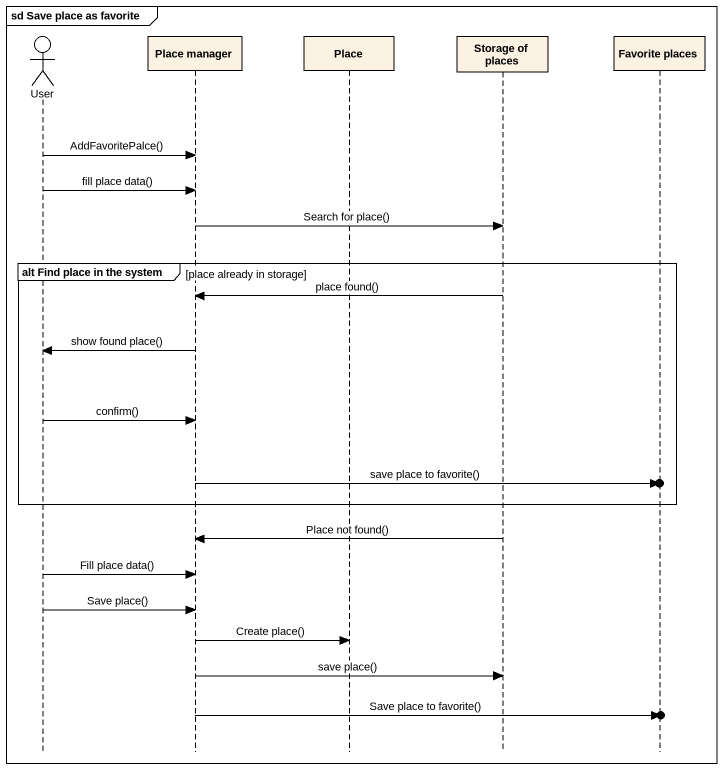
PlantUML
@startuml
mainframe sd Save place as favorite
hide footbox
actor User
participant "Place manager" as Place_manager
participant Place
participant "Storage of places" as Storage_of_places
participant "Favorite places" as Favorite_places

User -> Place_manager : AddFavoritePalce()
User -> Place_manager : fill place data()
Place_manager -> Storage_of_places : Search for place()
group alt Find place in the system [place already in storage]
  Storage_of_places -> Place_manager : place found()
  Place_manager -> User : show found place()
  User -> Place_manager : confirm()
  Place_manager ->o] : save place to favorite()
end
Storage_of_places -> Place_manager : Place not found()
User -> Place_manager : Fill place data()
User -> Place_manager : Save place()
Place_manager -> Place : Create place()
Place_manager -> Storage_of_places : save place()
Place_manager ->o] : Save place to favorite()
@enduml
